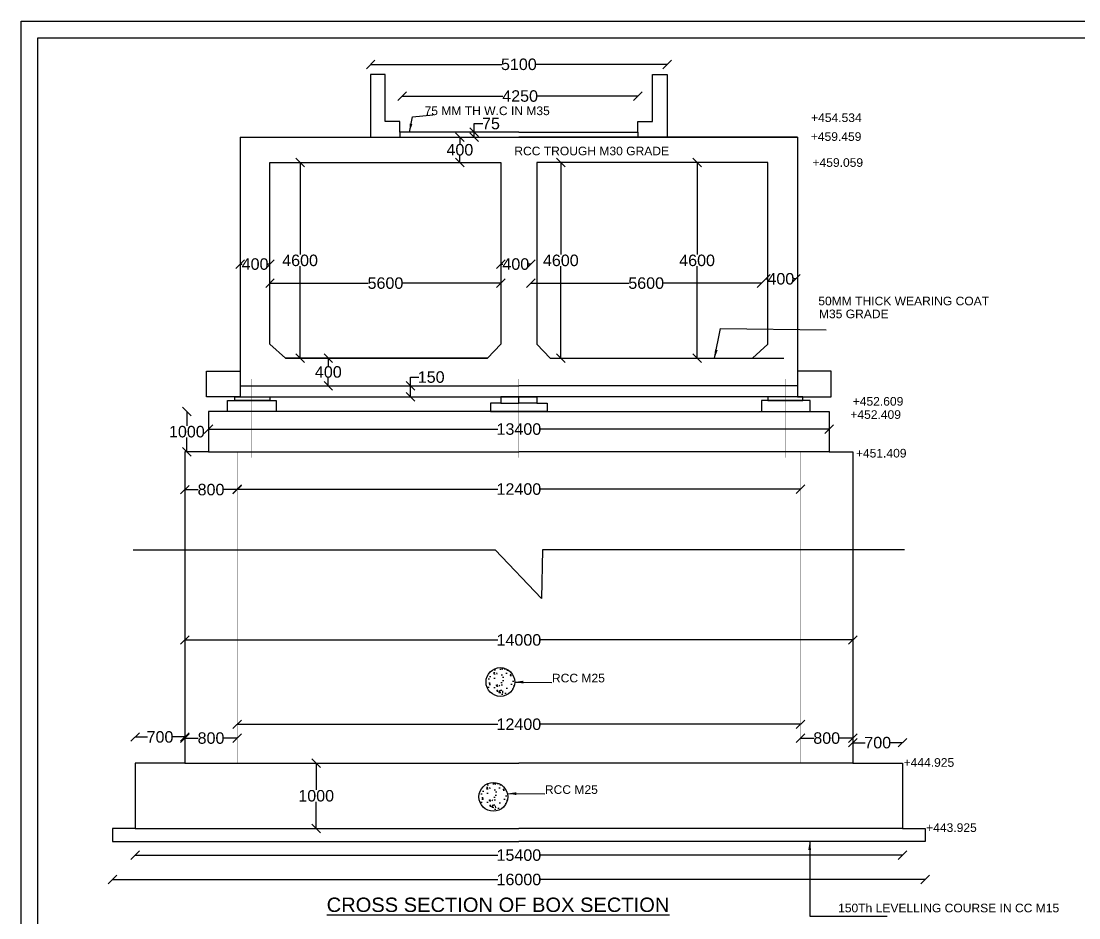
# Model space of a CAD drawing. Header units: millimetres. Extents: x 5124 to 3090300, y 2311 to 46023684.
# Drawn here: x 3033708 to 3052093, y 46008098 to 46023684 of the extents above; entities that cross this region are included whole.
import ezdxf

# ---------------------------------------------------------------- set-up
doc = ezdxf.new("R2010")
doc.units = ezdxf.units.MM
doc.header["$MEASUREMENT"] = 0
doc.linetypes.add('ACAD_ISO02W100', pattern=[15, 12, -3])
doc.layers.add('DIMENSION', color=7, linetype='Continuous')
doc.layers.add('DRAWING', color=7, linetype='Continuous')
doc.styles.get("Standard").update_dxf_attribs({"font": 'arial.ttf'})
doc.dimstyles.get("Standard").update_dxf_attribs({"dimtxt": 200, "dimasz": 150, "dimexe": 0.18, "dimexo": 0.0625, "dimgap": 0.09, "dimtad": 0, "dimtih": 1, "dimtoh": 1, "dimdec": 0, "dimzin": 0, "dimdsep": 46, "dimtxsty": 'Standard', "dimblk": 'OBLIQUE', "dimcen": 0.09, "dimse1": 1, "dimse2": 1, "dimadec": 0, "dimazin": 0, "dimtfac": 1, "dimtdec": 0, "dimtofl": 0, "dimtmove": 0, "dimatfit": 3, "dimfxl": 1, "dimtolj": 1, "dimtzin": 0, "dimarcsym": 1})

# ---------------------------------------------------------------- blocks, each defined once
blk = doc.blocks.new('_Oblique')
at = {"color": 0, "linetype": 'ByBlock', "lineweight": -2}
blk.add_line((-0.5, -0.5), (0.5, 0.5), dxfattribs=at)
blk = doc.blocks.new('*D4')
at = {"layer": 'Defpoints', "color": 0, "transparency": 16777216}
for p in [(3038033, 46019461), (3037516, 46019032), (3038033, 46019032)]:
    blk.add_point(p, dxfattribs=at)
at = {"layer": 'DIMENSION', "color": 0, "lineweight": -2, "transparency": 16777216}
for p, q in [((3037516, 46019461), (3037550, 46019461)), ((3038033, 46019461), (3037999, 46019461))]:
    blk.add_line(p, q, dxfattribs=at)
at = {"layer": 'DIMENSION', "color": 0, "lineweight": -2, "transparency": 16777216, "xscale": 150, "yscale": 150, "zscale": 150, "rotation": 180}
blk.add_blockref('_Oblique', (3037516, 46019461), dxfattribs=at)
at = {"layer": 'DIMENSION', "color": 0, "lineweight": -2, "transparency": 16777216, "xscale": 150, "yscale": 150, "zscale": 150}
blk.add_blockref('_Oblique', (3038033, 46019461), dxfattribs=at)
at = {"layer": 'DIMENSION', "color": 0, "transparency": 16777216, "insert": (3037774, 46019461), "char_height": 200, "attachment_point": 5}
blk.add_mtext('\\A1;400', dxfattribs=at)
blk = doc.blocks.new('*D5')
at = {"layer": 'Defpoints', "color": 0, "transparency": 16777216}
for p in [(3038522, 46021225), (3038522, 46017824), (3038556, 46017824)]:
    blk.add_point(p, dxfattribs=at)
at = {"layer": 'DIMENSION', "color": 0, "lineweight": -2, "transparency": 16777216}
for p, q in [((3038556, 46021225), (3038556, 46019627)), ((3038556, 46017824), (3038556, 46019423))]:
    blk.add_line(p, q, dxfattribs=at)
at = {"layer": 'DIMENSION', "color": 0, "lineweight": -2, "transparency": 16777216, "xscale": 150, "yscale": 150, "zscale": 150}
for p, rotation in [((3038556, 46021225), 90), ((3038556, 46017824), 270)]:
    blk.add_blockref('_Oblique', p, dxfattribs=dict(at, rotation=rotation))
at = {"layer": 'DIMENSION', "color": 0, "transparency": 16777216, "insert": (3038556, 46019525), "char_height": 200, "attachment_point": 5}
blk.add_mtext('\\A1;4600', dxfattribs=at)
blk = doc.blocks.new('*D6')
at = {"layer": 'Defpoints', "color": 0, "transparency": 16777216}
for p in [(3038033, 46019156), (3042047, 46019156), (3042047, 46019130)]:
    blk.add_point(p, dxfattribs=at)
at = {"layer": 'DIMENSION', "color": 0, "lineweight": -2, "transparency": 16777216}
for p, q in [((3038033, 46019130), (3039742, 46019130)), ((3042047, 46019130), (3040339, 46019130))]:
    blk.add_line(p, q, dxfattribs=at)
at = {"layer": 'DIMENSION', "color": 0, "lineweight": -2, "transparency": 16777216, "xscale": 150, "yscale": 150, "zscale": 150, "rotation": 180}
blk.add_blockref('_Oblique', (3038033, 46019130), dxfattribs=at)
at = {"layer": 'DIMENSION', "color": 0, "lineweight": -2, "transparency": 16777216, "xscale": 150, "yscale": 150, "zscale": 150}
blk.add_blockref('_Oblique', (3042047, 46019130), dxfattribs=at)
at = {"layer": 'DIMENSION', "color": 0, "transparency": 16777216, "insert": (3040040, 46019130), "char_height": 200, "attachment_point": 5}
blk.add_mtext('\\A1;5600', dxfattribs=at)
blk = doc.blocks.new('*D7')
at = {"layer": 'Defpoints', "color": 0, "transparency": 16777216}
for p in [(3042565, 46019461), (3042047, 46019032), (3042565, 46019032)]:
    blk.add_point(p, dxfattribs=at)
at = {"layer": 'DIMENSION', "color": 0, "lineweight": -2, "transparency": 16777216}
for p, q in [((3042047, 46019461), (3042081, 46019461)), ((3042565, 46019461), (3042531, 46019461))]:
    blk.add_line(p, q, dxfattribs=at)
at = {"layer": 'DIMENSION', "color": 0, "lineweight": -2, "transparency": 16777216, "xscale": 150, "yscale": 150, "zscale": 150, "rotation": 180}
blk.add_blockref('_Oblique', (3042047, 46019461), dxfattribs=at)
at = {"layer": 'DIMENSION', "color": 0, "lineweight": -2, "transparency": 16777216, "xscale": 150, "yscale": 150, "zscale": 150}
blk.add_blockref('_Oblique', (3042565, 46019461), dxfattribs=at)
at = {"layer": 'DIMENSION', "color": 0, "transparency": 16777216, "insert": (3042306, 46019461), "char_height": 200, "attachment_point": 5}
blk.add_mtext('\\A1;400', dxfattribs=at)
blk = doc.blocks.new('*D8')
at = {"layer": 'Defpoints', "color": 0, "transparency": 16777216}
for p in [(3043054, 46021225), (3043054, 46017824), (3043088, 46017824)]:
    blk.add_point(p, dxfattribs=at)
at = {"layer": 'DIMENSION', "color": 0, "lineweight": -2, "transparency": 16777216}
for p, q in [((3043088, 46021225), (3043088, 46019627)), ((3043088, 46017824), (3043088, 46019423))]:
    blk.add_line(p, q, dxfattribs=at)
at = {"layer": 'DIMENSION', "color": 0, "lineweight": -2, "transparency": 16777216, "xscale": 150, "yscale": 150, "zscale": 150}
for p, rotation in [((3043088, 46021225), 90), ((3043088, 46017824), 270)]:
    blk.add_blockref('_Oblique', p, dxfattribs=dict(at, rotation=rotation))
at = {"layer": 'DIMENSION', "color": 0, "transparency": 16777216, "insert": (3043088, 46019525), "char_height": 200, "attachment_point": 5}
blk.add_mtext('\\A1;4600', dxfattribs=at)
blk = doc.blocks.new('*D9')
at = {"layer": 'Defpoints', "color": 0, "transparency": 16777216}
for p in [(3042565, 46019156), (3046579, 46019156), (3046579, 46019130)]:
    blk.add_point(p, dxfattribs=at)
at = {"layer": 'DIMENSION', "color": 0, "lineweight": -2, "transparency": 16777216}
for p, q in [((3042565, 46019130), (3044273, 46019130)), ((3046579, 46019130), (3044870, 46019130))]:
    blk.add_line(p, q, dxfattribs=at)
at = {"layer": 'DIMENSION', "color": 0, "lineweight": -2, "transparency": 16777216, "xscale": 150, "yscale": 150, "zscale": 150, "rotation": 180}
blk.add_blockref('_Oblique', (3042565, 46019130), dxfattribs=at)
at = {"layer": 'DIMENSION', "color": 0, "lineweight": -2, "transparency": 16777216, "xscale": 150, "yscale": 150, "zscale": 150}
blk.add_blockref('_Oblique', (3046579, 46019130), dxfattribs=at)
at = {"layer": 'DIMENSION', "color": 0, "transparency": 16777216, "insert": (3044572, 46019130), "char_height": 200, "attachment_point": 5}
blk.add_mtext('\\A1;5600', dxfattribs=at)
blk = doc.blocks.new('*D10')
at = {"layer": 'Defpoints', "color": 0, "transparency": 16777216}
for p in [(3047171, 46019205), (3046654, 46018776), (3047171, 46018776)]:
    blk.add_point(p, dxfattribs=at)
at = {"layer": 'DIMENSION', "color": 0, "lineweight": -2, "transparency": 16777216}
for p, q in [((3046654, 46019205), (3046688, 46019205)), ((3047171, 46019205), (3047137, 46019205))]:
    blk.add_line(p, q, dxfattribs=at)
at = {"layer": 'DIMENSION', "color": 0, "lineweight": -2, "transparency": 16777216, "xscale": 150, "yscale": 150, "zscale": 150, "rotation": 180}
blk.add_blockref('_Oblique', (3046654, 46019205), dxfattribs=at)
at = {"layer": 'DIMENSION', "color": 0, "lineweight": -2, "transparency": 16777216, "xscale": 150, "yscale": 150, "zscale": 150}
blk.add_blockref('_Oblique', (3047171, 46019205), dxfattribs=at)
at = {"layer": 'DIMENSION', "color": 0, "transparency": 16777216, "insert": (3046913, 46019205), "char_height": 200, "attachment_point": 5}
blk.add_mtext('\\A1;400', dxfattribs=at)
blk = doc.blocks.new('*D11')
at = {"layer": 'Defpoints', "color": 0, "transparency": 16777216}
for p in [(3040376, 46017347), (3040473, 46017347), (3040376, 46017155)]:
    blk.add_point(p, dxfattribs=at)
at = {"layer": 'DIMENSION', "color": 0, "lineweight": -2, "transparency": 16777216}
for p, q in [((3040473, 46017347), (3040473, 46017497)), ((3040473, 46017497), (3040623, 46017497)), ((3040473, 46017155), (3040473, 46017347))]:
    blk.add_line(p, q, dxfattribs=at)
at = {"layer": 'DIMENSION', "color": 0, "lineweight": -2, "transparency": 16777216, "xscale": 150, "yscale": 150, "zscale": 150}
for p, rotation in [((3040473, 46017347), 90), ((3040473, 46017155), 270)]:
    blk.add_blockref('_Oblique', p, dxfattribs=dict(at, rotation=rotation))
at = {"layer": 'DIMENSION', "color": 0, "transparency": 16777216, "insert": (3040835, 46017497), "char_height": 200, "attachment_point": 5}
blk.add_mtext('\\A1;150', dxfattribs=at)
blk = doc.blocks.new('*D12')
at = {"layer": 'Defpoints', "color": 0, "transparency": 16777216}
for p in [(3039047, 46017824), (3039059, 46017824), (3039059, 46017347)]:
    blk.add_point(p, dxfattribs=at)
at = {"layer": 'DIMENSION', "color": 0, "lineweight": -2, "transparency": 16777216}
for p, q in [((3039047, 46017824), (3039047, 46017688)), ((3039047, 46017347), (3039047, 46017483))]:
    blk.add_line(p, q, dxfattribs=at)
at = {"layer": 'DIMENSION', "color": 0, "lineweight": -2, "transparency": 16777216, "xscale": 150, "yscale": 150, "zscale": 150}
for p, rotation in [((3039047, 46017824), 90), ((3039047, 46017347), 270)]:
    blk.add_blockref('_Oblique', p, dxfattribs=dict(at, rotation=rotation))
at = {"layer": 'DIMENSION', "color": 0, "transparency": 16777216, "insert": (3039047, 46017586), "char_height": 200, "attachment_point": 5}
blk.add_mtext('\\A1;400', dxfattribs=at)
blk = doc.blocks.new('*D13')
at = {"layer": 'Defpoints', "color": 0, "transparency": 16777216}
for p in [(3044935, 46022933), (3039783, 46022756), (3044935, 46022756)]:
    blk.add_point(p, dxfattribs=at)
at = {"layer": 'DIMENSION', "color": 0, "lineweight": -2, "transparency": 16777216}
for p, q in [((3039783, 46022933), (3042061, 46022933)), ((3044935, 46022933), (3042657, 46022933))]:
    blk.add_line(p, q, dxfattribs=at)
at = {"layer": 'DIMENSION', "color": 0, "lineweight": -2, "transparency": 16777216, "xscale": 150, "yscale": 150, "zscale": 150, "rotation": 180}
blk.add_blockref('_Oblique', (3039783, 46022933), dxfattribs=at)
at = {"layer": 'DIMENSION', "color": 0, "lineweight": -2, "transparency": 16777216, "xscale": 150, "yscale": 150, "zscale": 150}
blk.add_blockref('_Oblique', (3044935, 46022933), dxfattribs=at)
at = {"layer": 'DIMENSION', "color": 0, "transparency": 16777216, "insert": (3042359, 46022933), "char_height": 200, "attachment_point": 5}
blk.add_mtext('\\A1;5100', dxfattribs=at)
blk = doc.blocks.new('*D14')
at = {"layer": 'Defpoints', "color": 0, "transparency": 16777216}
for p in [(3044428, 46022382), (3040333, 46021941), (3044428, 46021941)]:
    blk.add_point(p, dxfattribs=at)
at = {"layer": 'DIMENSION', "color": 0, "lineweight": -2, "transparency": 16777216}
for p, q in [((3040333, 46022382), (3042078, 46022382)), ((3044428, 46022382), (3042683, 46022382))]:
    blk.add_line(p, q, dxfattribs=at)
at = {"layer": 'DIMENSION', "color": 0, "lineweight": -2, "transparency": 16777216, "xscale": 150, "yscale": 150, "zscale": 150, "rotation": 180}
blk.add_blockref('_Oblique', (3040333, 46022382), dxfattribs=at)
at = {"layer": 'DIMENSION', "color": 0, "lineweight": -2, "transparency": 16777216, "xscale": 150, "yscale": 150, "zscale": 150}
blk.add_blockref('_Oblique', (3044428, 46022382), dxfattribs=at)
at = {"layer": 'DIMENSION', "color": 0, "transparency": 16777216, "insert": (3042381, 46022382), "char_height": 200, "attachment_point": 5}
blk.add_mtext('\\A1;4250', dxfattribs=at)
blk = doc.blocks.new('*D15')
at = {"layer": 'Defpoints', "color": 0, "transparency": 16777216}
for p in [(3041497, 46021754), (3041497, 46021670), (3041581, 46021754)]:
    blk.add_point(p, dxfattribs=at)
at = {"layer": 'DIMENSION', "color": 0, "lineweight": -2, "transparency": 16777216}
for p, q in [((3041581, 46021754), (3041581, 46021904)), ((3041581, 46021904), (3041731, 46021904)), ((3041581, 46021670), (3041581, 46021754))]:
    blk.add_line(p, q, dxfattribs=at)
at = {"layer": 'DIMENSION', "color": 0, "lineweight": -2, "transparency": 16777216, "xscale": 150, "yscale": 150, "zscale": 150}
for p, rotation in [((3041581, 46021754), 90), ((3041581, 46021670), 270)]:
    blk.add_blockref('_Oblique', p, dxfattribs=dict(at, rotation=rotation))
at = {"layer": 'DIMENSION', "color": 0, "transparency": 16777216, "insert": (3041874, 46021904), "char_height": 200, "attachment_point": 5}
blk.add_mtext('\\A1;75', dxfattribs=at)
blk = doc.blocks.new('*D16')
at = {"layer": 'Defpoints', "color": 0, "transparency": 16777216}
for p in [(3041083, 46021670), (3041334, 46021670), (3041083, 46021225)]:
    blk.add_point(p, dxfattribs=at)
at = {"layer": 'DIMENSION', "color": 0, "lineweight": -2, "transparency": 16777216}
for p, q in [((3041334, 46021670), (3041334, 46021550)), ((3041334, 46021225), (3041334, 46021346))]:
    blk.add_line(p, q, dxfattribs=at)
at = {"layer": 'DIMENSION', "color": 0, "lineweight": -2, "transparency": 16777216, "xscale": 150, "yscale": 150, "zscale": 150}
for p, rotation in [((3041334, 46021670), 90), ((3041334, 46021225), 270)]:
    blk.add_blockref('_Oblique', p, dxfattribs=dict(at, rotation=rotation))
at = {"layer": 'DIMENSION', "color": 0, "transparency": 16777216, "insert": (3041334, 46021448), "char_height": 200, "attachment_point": 5}
blk.add_mtext('\\A1;400', dxfattribs=at)
blk = doc.blocks.new('*D78')
at = {"layer": 'Defpoints', "color": 0, "transparency": 16777216}
for p in [(3036552, 46015653), (3037464, 46015653), (3037464, 46015541)]:
    blk.add_point(p, dxfattribs=at)
at = {"layer": 'DIMENSION', "color": 0, "lineweight": -2, "transparency": 16777216}
for p, q in [((3036552, 46015541), (3036787, 46015541)), ((3037464, 46015541), (3037228, 46015541))]:
    blk.add_line(p, q, dxfattribs=at)
at = {"layer": 'DIMENSION', "color": 0, "lineweight": -2, "transparency": 16777216, "xscale": 150, "yscale": 150, "zscale": 150, "rotation": 180}
blk.add_blockref('_Oblique', (3036552, 46015541), dxfattribs=at)
at = {"layer": 'DIMENSION', "color": 0, "lineweight": -2, "transparency": 16777216, "xscale": 150, "yscale": 150, "zscale": 150}
blk.add_blockref('_Oblique', (3037464, 46015541), dxfattribs=at)
at = {"layer": 'DIMENSION', "color": 0, "transparency": 16777216, "insert": (3037008, 46015541), "char_height": 200, "attachment_point": 5}
blk.add_mtext('\\A1;800', dxfattribs=at)
blk = doc.blocks.new('*D79')
at = {"layer": 'Defpoints', "color": 0, "transparency": 16777216}
for p in [(3037464, 46015541), (3047254, 46015550), (3047254, 46015541)]:
    blk.add_point(p, dxfattribs=at)
at = {"layer": 'DIMENSION', "color": 0, "lineweight": -2, "transparency": 16777216}
for p, q in [((3037464, 46015550), (3041992, 46015550)), ((3047254, 46015550), (3042726, 46015550))]:
    blk.add_line(p, q, dxfattribs=at)
at = {"layer": 'DIMENSION', "color": 0, "lineweight": -2, "transparency": 16777216, "xscale": 150, "yscale": 150, "zscale": 150, "rotation": 180}
blk.add_blockref('_Oblique', (3037464, 46015550), dxfattribs=at)
at = {"layer": 'DIMENSION', "color": 0, "lineweight": -2, "transparency": 16777216, "xscale": 150, "yscale": 150, "zscale": 150}
blk.add_blockref('_Oblique', (3047254, 46015550), dxfattribs=at)
at = {"layer": 'DIMENSION', "color": 0, "transparency": 16777216, "insert": (3042359, 46015550), "char_height": 200, "attachment_point": 5}
blk.add_mtext('\\A1;12400', dxfattribs=at)
blk = doc.blocks.new('*D80')
at = {"layer": 'Defpoints', "color": 0, "transparency": 16777216}
for p in [(3036963, 46016548), (3047755, 46016593), (3047755, 46016548)]:
    blk.add_point(p, dxfattribs=at)
at = {"layer": 'DIMENSION', "color": 0, "lineweight": -2, "transparency": 16777216}
for p, q in [((3036963, 46016593), (3041992, 46016593)), ((3047755, 46016593), (3042726, 46016593))]:
    blk.add_line(p, q, dxfattribs=at)
at = {"layer": 'DIMENSION', "color": 0, "lineweight": -2, "transparency": 16777216, "xscale": 150, "yscale": 150, "zscale": 150, "rotation": 180}
blk.add_blockref('_Oblique', (3036963, 46016593), dxfattribs=at)
at = {"layer": 'DIMENSION', "color": 0, "lineweight": -2, "transparency": 16777216, "xscale": 150, "yscale": 150, "zscale": 150}
blk.add_blockref('_Oblique', (3047755, 46016593), dxfattribs=at)
at = {"layer": 'DIMENSION', "color": 0, "transparency": 16777216, "insert": (3042359, 46016593), "char_height": 200, "attachment_point": 5}
blk.add_mtext('\\A1;13400', dxfattribs=at)
blk = doc.blocks.new('*D81')
at = {"layer": 'Defpoints', "color": 0, "transparency": 16777216}
for p in [(3036588, 46016900), (3039661, 46016900), (3039661, 46016197)]:
    blk.add_point(p, dxfattribs=at)
at = {"layer": 'DIMENSION', "color": 0, "lineweight": -2, "transparency": 16777216}
for p, q in [((3036588, 46016900), (3036588, 46016650)), ((3036588, 46016197), (3036588, 46016446))]:
    blk.add_line(p, q, dxfattribs=at)
at = {"layer": 'DIMENSION', "color": 0, "lineweight": -2, "transparency": 16777216, "xscale": 150, "yscale": 150, "zscale": 150}
for p, rotation in [((3036588, 46016900), 90), ((3036588, 46016197), 270)]:
    blk.add_blockref('_Oblique', p, dxfattribs=dict(at, rotation=rotation))
at = {"layer": 'DIMENSION', "color": 0, "transparency": 16777216, "insert": (3036588, 46016548), "char_height": 200, "attachment_point": 5}
blk.add_mtext('\\A1;1000', dxfattribs=at)
blk = doc.blocks.new('*D82')
at = {"layer": 'Defpoints', "color": 0, "transparency": 16777216}
for p in [(3036552, 46013128), (3048166, 46012928), (3048166, 46012747)]:
    blk.add_point(p, dxfattribs=at)
at = {"layer": 'DIMENSION', "color": 0, "lineweight": -2, "transparency": 16777216}
for p, q in [((3036552, 46012928), (3041992, 46012928)), ((3048166, 46012928), (3042726, 46012928))]:
    blk.add_line(p, q, dxfattribs=at)
at = {"layer": 'DIMENSION', "color": 0, "lineweight": -2, "transparency": 16777216, "xscale": 150, "yscale": 150, "zscale": 150, "rotation": 180}
blk.add_blockref('_Oblique', (3036552, 46012928), dxfattribs=at)
at = {"layer": 'DIMENSION', "color": 0, "lineweight": -2, "transparency": 16777216, "xscale": 150, "yscale": 150, "zscale": 150}
blk.add_blockref('_Oblique', (3048166, 46012928), dxfattribs=at)
at = {"layer": 'DIMENSION', "color": 0, "transparency": 16777216, "insert": (3042359, 46012928), "char_height": 200, "attachment_point": 5}
blk.add_mtext('\\A1;14000', dxfattribs=at)
blk = doc.blocks.new('*D83')
at = {"layer": 'Defpoints', "color": 0, "transparency": 16777216}
for p in [(3047254, 46011462), (3037464, 46011222), (3047254, 46011222)]:
    blk.add_point(p, dxfattribs=at)
at = {"layer": 'DIMENSION', "color": 0, "lineweight": -2, "transparency": 16777216}
for p, q in [((3037464, 46011462), (3041992, 46011462)), ((3047254, 46011462), (3042726, 46011462))]:
    blk.add_line(p, q, dxfattribs=at)
at = {"layer": 'DIMENSION', "color": 0, "lineweight": -2, "transparency": 16777216, "xscale": 150, "yscale": 150, "zscale": 150, "rotation": 180}
blk.add_blockref('_Oblique', (3037464, 46011462), dxfattribs=at)
at = {"layer": 'DIMENSION', "color": 0, "lineweight": -2, "transparency": 16777216, "xscale": 150, "yscale": 150, "zscale": 150}
blk.add_blockref('_Oblique', (3047254, 46011462), dxfattribs=at)
at = {"layer": 'DIMENSION', "color": 0, "transparency": 16777216, "insert": (3042359, 46011462), "char_height": 200, "attachment_point": 5}
blk.add_mtext('\\A1;12400', dxfattribs=at)
blk = doc.blocks.new('*D84')
at = {"layer": 'Defpoints', "color": 0, "transparency": 16777216}
for p in [(3036552, 46011351), (3037464, 46011222), (3037464, 46011222)]:
    blk.add_point(p, dxfattribs=at)
at = {"layer": 'DIMENSION', "color": 0, "lineweight": -2, "transparency": 16777216}
for p, q in [((3036552, 46011222), (3036787, 46011222)), ((3037464, 46011222), (3037228, 46011222))]:
    blk.add_line(p, q, dxfattribs=at)
at = {"layer": 'DIMENSION', "color": 0, "lineweight": -2, "transparency": 16777216, "xscale": 150, "yscale": 150, "zscale": 150, "rotation": 180}
blk.add_blockref('_Oblique', (3036552, 46011222), dxfattribs=at)
at = {"layer": 'DIMENSION', "color": 0, "lineweight": -2, "transparency": 16777216, "xscale": 150, "yscale": 150, "zscale": 150}
blk.add_blockref('_Oblique', (3037464, 46011222), dxfattribs=at)
at = {"layer": 'DIMENSION', "color": 0, "transparency": 16777216, "insert": (3037008, 46011222), "char_height": 200, "attachment_point": 5}
blk.add_mtext('\\A1;800', dxfattribs=at)
blk = doc.blocks.new('*D85')
at = {"layer": 'Defpoints', "color": 0, "transparency": 16777216}
for p in [(3035690, 46011242), (3035690, 46010786), (3036552, 46010786)]:
    blk.add_point(p, dxfattribs=at)
at = {"layer": 'DIMENSION', "color": 0, "lineweight": -2, "transparency": 16777216}
for p, q in [((3035690, 46011242), (3035901, 46011242)), ((3036552, 46011242), (3036341, 46011242))]:
    blk.add_line(p, q, dxfattribs=at)
at = {"layer": 'DIMENSION', "color": 0, "lineweight": -2, "transparency": 16777216, "xscale": 150, "yscale": 150, "zscale": 150, "rotation": 180}
blk.add_blockref('_Oblique', (3035690, 46011242), dxfattribs=at)
at = {"layer": 'DIMENSION', "color": 0, "lineweight": -2, "transparency": 16777216, "xscale": 150, "yscale": 150, "zscale": 150}
blk.add_blockref('_Oblique', (3036552, 46011242), dxfattribs=at)
at = {"layer": 'DIMENSION', "color": 0, "transparency": 16777216, "insert": (3036121, 46011242), "char_height": 200, "attachment_point": 5}
blk.add_mtext('\\A1;700', dxfattribs=at)
blk = doc.blocks.new('*D86')
at = {"layer": 'Defpoints', "color": 0, "transparency": 16777216}
for p in [(3047254, 46011222), (3048166, 46011222), (3048166, 46011222)]:
    blk.add_point(p, dxfattribs=at)
at = {"layer": 'DIMENSION', "color": 0, "lineweight": -2, "transparency": 16777216}
for p, q in [((3047254, 46011222), (3047490, 46011222)), ((3048166, 46011222), (3047931, 46011222))]:
    blk.add_line(p, q, dxfattribs=at)
at = {"layer": 'DIMENSION', "color": 0, "lineweight": -2, "transparency": 16777216, "xscale": 150, "yscale": 150, "zscale": 150, "rotation": 180}
blk.add_blockref('_Oblique', (3047254, 46011222), dxfattribs=at)
at = {"layer": 'DIMENSION', "color": 0, "lineweight": -2, "transparency": 16777216, "xscale": 150, "yscale": 150, "zscale": 150}
blk.add_blockref('_Oblique', (3048166, 46011222), dxfattribs=at)
at = {"layer": 'DIMENSION', "color": 0, "transparency": 16777216, "insert": (3047710, 46011222), "char_height": 200, "attachment_point": 5}
blk.add_mtext('\\A1;800', dxfattribs=at)
blk = doc.blocks.new('*D87')
at = {"layer": 'Defpoints', "color": 0, "transparency": 16777216}
for p in [(3049028, 46011143), (3048166, 46010786), (3049028, 46010786)]:
    blk.add_point(p, dxfattribs=at)
at = {"layer": 'DIMENSION', "color": 0, "lineweight": -2, "transparency": 16777216}
for p, q in [((3048166, 46011143), (3048377, 46011143)), ((3049028, 46011143), (3048817, 46011143))]:
    blk.add_line(p, q, dxfattribs=at)
at = {"layer": 'DIMENSION', "color": 0, "lineweight": -2, "transparency": 16777216, "xscale": 150, "yscale": 150, "zscale": 150, "rotation": 180}
blk.add_blockref('_Oblique', (3048166, 46011143), dxfattribs=at)
at = {"layer": 'DIMENSION', "color": 0, "lineweight": -2, "transparency": 16777216, "xscale": 150, "yscale": 150, "zscale": 150}
blk.add_blockref('_Oblique', (3049028, 46011143), dxfattribs=at)
at = {"layer": 'DIMENSION', "color": 0, "transparency": 16777216, "insert": (3048597, 46011143), "char_height": 200, "attachment_point": 5}
blk.add_mtext('\\A1;700', dxfattribs=at)
blk = doc.blocks.new('*D88')
at = {"layer": 'Defpoints', "color": 0, "transparency": 16777216}
for p in [(3038836, 46010786), (3038951, 46010786), (3038951, 46009653)]:
    blk.add_point(p, dxfattribs=at)
at = {"layer": 'DIMENSION', "color": 0, "lineweight": -2, "transparency": 16777216}
for p, q in [((3038836, 46010786), (3038836, 46010322)), ((3038836, 46009653), (3038836, 46010117))]:
    blk.add_line(p, q, dxfattribs=at)
at = {"layer": 'DIMENSION', "color": 0, "lineweight": -2, "transparency": 16777216, "xscale": 150, "yscale": 150, "zscale": 150}
for p, rotation in [((3038836, 46010786), 90), ((3038836, 46009653), 270)]:
    blk.add_blockref('_Oblique', p, dxfattribs=dict(at, rotation=rotation))
at = {"layer": 'DIMENSION', "color": 0, "transparency": 16777216, "insert": (3038836, 46010219), "char_height": 200, "attachment_point": 5}
blk.add_mtext('\\A1;1000', dxfattribs=at)
blk = doc.blocks.new('*D89')
at = {"layer": 'Defpoints', "color": 0, "transparency": 16777216}
for p in [(3035690, 46009653), (3049028, 46009653), (3049028, 46009188)]:
    blk.add_point(p, dxfattribs=at)
at = {"layer": 'DIMENSION', "color": 0, "lineweight": -2, "transparency": 16777216}
for p, q in [((3035690, 46009188), (3041992, 46009188)), ((3049028, 46009188), (3042726, 46009188))]:
    blk.add_line(p, q, dxfattribs=at)
at = {"layer": 'DIMENSION', "color": 0, "lineweight": -2, "transparency": 16777216, "xscale": 150, "yscale": 150, "zscale": 150, "rotation": 180}
blk.add_blockref('_Oblique', (3035690, 46009188), dxfattribs=at)
at = {"layer": 'DIMENSION', "color": 0, "lineweight": -2, "transparency": 16777216, "xscale": 150, "yscale": 150, "zscale": 150}
blk.add_blockref('_Oblique', (3049028, 46009188), dxfattribs=at)
at = {"layer": 'DIMENSION', "color": 0, "transparency": 16777216, "insert": (3042359, 46009188), "char_height": 200, "attachment_point": 5}
blk.add_mtext('\\A1;15400', dxfattribs=at)
blk = doc.blocks.new('*D90')
at = {"layer": 'Defpoints', "color": 0, "transparency": 16777216}
for p in [(3035297, 46009427), (3049421, 46009427), (3049421, 46008764)]:
    blk.add_point(p, dxfattribs=at)
at = {"layer": 'DIMENSION', "color": 0, "lineweight": -2, "transparency": 16777216}
for p, q in [((3035297, 46008764), (3041992, 46008764)), ((3049421, 46008764), (3042726, 46008764))]:
    blk.add_line(p, q, dxfattribs=at)
at = {"layer": 'DIMENSION', "color": 0, "lineweight": -2, "transparency": 16777216, "xscale": 150, "yscale": 150, "zscale": 150, "rotation": 180}
blk.add_blockref('_Oblique', (3035297, 46008764), dxfattribs=at)
at = {"layer": 'DIMENSION', "color": 0, "lineweight": -2, "transparency": 16777216, "xscale": 150, "yscale": 150, "zscale": 150}
blk.add_blockref('_Oblique', (3049421, 46008764), dxfattribs=at)
at = {"layer": 'DIMENSION', "color": 0, "transparency": 16777216, "insert": (3042359, 46008764), "char_height": 200, "attachment_point": 5}
blk.add_mtext('\\A1;16000', dxfattribs=at)
blk = doc.blocks.new('*D91')
at = {"layer": 'Defpoints', "color": 0, "transparency": 16777216}
for p in [(3045457, 46021225), (3046061, 46021225), (3046061, 46017824)]:
    blk.add_point(p, dxfattribs=at)
at = {"layer": 'DIMENSION', "color": 0, "lineweight": -2, "transparency": 16777216}
for p, q in [((3045457, 46021225), (3045457, 46019627)), ((3045457, 46017824), (3045457, 46019423))]:
    blk.add_line(p, q, dxfattribs=at)
at = {"layer": 'DIMENSION', "color": 0, "lineweight": -2, "transparency": 16777216, "xscale": 150, "yscale": 150, "zscale": 150}
for p, rotation in [((3045457, 46021225), 90), ((3045457, 46017824), 270)]:
    blk.add_blockref('_Oblique', p, dxfattribs=dict(at, rotation=rotation))
at = {"layer": 'DIMENSION', "color": 0, "transparency": 16777216, "insert": (3045457, 46019525), "char_height": 200, "attachment_point": 5}
blk.add_mtext('\\A1;4600', dxfattribs=at)

msp = doc.modelspace()

# ---------------------------------------------------------------- hatches: boundary and pattern name
at = {"layer": 'DRAWING'}
h = msp.add_hatch(dxfattribs=at)
h.set_pattern_fill('AR-CONC', color=256, scale=40, style=0)
h.set_pattern_definition([(50, (0, 0), (286.904073, -25.100854), [30, -330]), (355, (0, 0), (-55.5005334, 300.8768535), [24, -264]), (100.4514, (23.9, -2.1), (231.4037527, 275.7758168), [25.496076, -280.4568448]), (46.1842, (0, 80), (426.8964195, -66.2076057), [45, -495]), (96.6356, (35.57, 74.5), (373.8650822, 389.6471484), [38.244115, -420.6852]), (351.1842, (0, 80), (373.864778, 389.6474404), [36, -396]), (21, (40, 60), (238.7628208, -161.0475563), [30, -330]), (326, (40, 60), (97.3261328, 290.060018), [24, -264]), (71.4514, (59.9, 46.58), (336.0890514, 129.0121987), [25.496076, -280.4568448]), (37.5, (0, 0), (4.86394213, 133.15754153), [0, -260.8, 0, -268, 0, -265]), (7.5, (0, 0), (105.22781498, 157.76468475), [0, -152.8, 0, -254.8, 0, -101]), (327.5, (-89.2, 0), (213.52897447, -9.0219487), [0, -100, 0, -312, 0, -414]), (317.5, (-129.2, 0), (233.2744677, 40.0419929), [0, -130, 0, -207.2, 0, -294])])
h.paths.add_polyline_path([(3041787.9, 46012197, 1), (3042287.9, 46012197, 1.0000001)])
h = msp.add_hatch(dxfattribs=at)
h.set_pattern_fill('AR-CONC', color=256, scale=40, style=0)
h.set_pattern_definition([(50, (-122.54, -1995.83), (286.904073, -25.100854), [30, -330]), (355, (-122.54, -1995.83), (-55.5005334, 300.8768535), [24, -264]), (100.4514, (-98.63, -1997.92), (231.4037527, 275.7758168), [25.496076, -280.4568448]), (46.1842, (-122.54, -1915.83), (426.8964195, -66.2076057), [45, -495]), (96.6356, (-86.96, -1921.35), (373.8650822, 389.6471484), [38.244115, -420.6852]), (351.1842, (-122.54, -1915.83), (373.864778, 389.6474404), [36, -396]), (21, (-82.54, -1935.83), (238.7628208, -161.0475563), [30, -330]), (326, (-82.54, -1935.83), (97.3261328, 290.060018), [24, -264]), (71.4514, (-62.64, -1949.25), (336.0890514, 129.0121987), [25.496076, -280.4568448]), (37.5, (-122.54, -1995.83), (4.86394213, 133.15754153), [0, -260.8, 0, -268, 0, -265]), (7.5, (-122.54, -1995.83), (105.22781498, 157.76468475), [0, -152.8, 0, -254.8, 0, -101]), (327.5, (-211.74, -1995.83), (213.52897447, -9.0219487), [0, -100, 0, -312, 0, -414]), (317.5, (-251.74, -1995.83), (233.2744677, 40.0419929), [0, -130, 0, -207.2, 0, -294])])
h.paths.add_polyline_path([(3041665.4, 46010201.2, 1), (3042165.4, 46010201.2, 1.0000001)])

# ---------------------------------------------------------------- linework, layer by layer
for points in [[(3033707.6, 46023684.3), (3090299.6, 46023684.3), (3090299.6, 45984667.9), (3033707.6, 45984667.9)], [(3033996, 46023395.9), (3090011.2, 46023395.9), (3090011.2, 45984956.3), (3033996, 45984956.3)], [(3037296.8, 46017092.4), (3038139.7, 46017092.4), (3038139.7, 46016899.6), (3037296.8, 46016899.6)], [(3037420.5, 46017154.7), (3038032.9, 46017154.7), (3038032.9, 46017092.4), (3037420.5, 46017092.4)], [(3042359, 46017154.7), (3042044.2, 46017154.7), (3042044.2, 46017046.8), (3042359, 46017046.8)], [(3042359, 46017154.7), (3042673.8, 46017154.7), (3042673.8, 46017046.8), (3042359, 46017046.8)], [(3047421.2, 46017092.4), (3046578.2, 46017092.4), (3046578.2, 46016899.6), (3047421.2, 46016899.6)], [(3047297.4, 46017154.7), (3046685, 46017154.7), (3046685, 46017092.4), (3047297.4, 46017092.4)]]:
    msp.add_lwpolyline(points, close=True, dxfattribs=at)
for points in [[(3040289.7, 46021753.6), (3040289.7, 46021941.2), (3040037.4, 46021941.2), (3040037.4, 46022756.3), (3039782.7, 46022756.3), (3039782.7, 46021670.3)], [(3044428.3, 46021753.6), (3044428.3, 46021941.2), (3044680.6, 46021941.2), (3044680.6, 46022756.3), (3044935.2, 46022756.3), (3044935.2, 46021670.3)], [(3037515.7, 46021670.3), (3047202.3, 46021670.3)], [(3037515.7, 46021670.3), (3037515.7, 46017346.9), (3042359, 46017346.9)], [(3042359, 46021753.6), (3040289.7, 46021753.6), (3040289.7, 46021670.3)], [(3042359, 46021753.6), (3044428.3, 46021753.6), (3044428.3, 46021670.3)], [(3047202.3, 46021670.3), (3042359, 46021670.3)], [(3047202.3, 46021670.3), (3047202.3, 46017346.9), (3042359, 46017346.9)], [(3038033, 46018070.1), (3038033, 46021225.3), (3042047.3, 46021225.3), (3042047.3, 46018069.9)], [(3046684.9, 46018070.1), (3046684.9, 46021225.3), (3042670.6, 46021225.3), (3042670.6, 46018069.9)], [(3038033, 46018070.1), (3038300, 46017824.4)], [(3041816.6, 46017824.4), (3042047.3, 46018069.9)], [(3042901.4, 46017824.4), (3042670.6, 46018069.9)], [(3046684.9, 46018070.1), (3046418, 46017824.4)], [(3041816.6, 46017824.4), (3038300, 46017824.4)], [(3042901.4, 46017824.4), (3046418, 46017824.4)], [(3037515.7, 46017154.7), (3036929.1, 46017154.7), (3036929.1, 46017601.4), (3037515.7, 46017601.4)], [(3047202.3, 46017154.7), (3047788.8, 46017154.7), (3047788.8, 46017601.4), (3047202.3, 46017601.4)], [(3037515.7, 46017346.9), (3037515.7, 46017154.7), (3042359, 46017154.7)], [(3047202.3, 46017346.9), (3047202.3, 46017154.7), (3042359, 46017154.7)], [(3042044.2, 46017046.8), (3041868.6, 46017046.8), (3041868.6, 46016899.6), (3042359, 46016899.6)], [(3042673.8, 46017046.8), (3042849.4, 46017046.8), (3042849.4, 46016899.6), (3042359, 46016899.6)], [(3042359, 46016899.6), (3036962.6, 46016899.6), (3036962.6, 46016196.6), (3042359, 46016196.6)], [(3042359, 46016899.6), (3047755.4, 46016899.6), (3047755.4, 46016196.6), (3042359, 46016196.6)], [(3036962.6, 46016196.6), (3036551.6, 46016196.6), (3036551.6, 46010785.9), (3042359, 46010785.9)], [(3047755.4, 46016196.6), (3048166.3, 46016196.6), (3048166.3, 46010785.9), (3042359, 46010785.9)], [(3035653.3, 46014494.7), (3041945.8, 46014494.7), (3042752.5, 46013651.7), (3042752.5, 46013651.7)], [(3049064.6, 46014494.7), (3042772.1, 46014494.7), (3042752.5, 46013651.7), (3042752.5, 46013651.7)], [(3036551.6, 46010785.9), (3035689.7, 46010785.9), (3035689.7, 46009652.8), (3042359, 46009652.8)], [(3048166.3, 46010785.9), (3049028.3, 46010785.9), (3049028.3, 46009652.8), (3042359, 46009652.8)], [(3035689.7, 46009652.8), (3035296.7, 46009652.8), (3035296.7, 46009427.3), (3042359, 46009427.3)], [(3049028.3, 46009652.8), (3049421.3, 46009652.8), (3049421.3, 46009427.3), (3042359, 46009427.3)]]:
    msp.add_lwpolyline(points, dxfattribs=at)
at = {"layer": 'DRAWING', "const_width": 25}
for points in [[(3041816.6, 46017824.4), (3038300, 46017824.4)], [(3046969, 46017824.4), (3043452.4, 46017824.4)]]:
    msp.add_lwpolyline(points, dxfattribs=at)
at = {"layer": 'DRAWING', "linetype": 'ACAD_ISO02W100', "ltscale": 5, "const_width": 5}
for points in [[(3037718.6, 46017466.3), (3037718.6, 46016096.5)], [(3042358.6, 46017466.3), (3042358.6, 46016096.5)], [(3042359.3, 46017466.3), (3042359.3, 46016096.5)], [(3046999.3, 46017466.3), (3046999.3, 46016096.5)], [(3037463.5, 46016196.6), (3037463.5, 46010785.9)], [(3047254.4, 46016196.6), (3047254.4, 46010785.9)]]:
    msp.add_lwpolyline(points, dxfattribs=at)
at = {"layer": 'DRAWING'}
for centre in [(3042037.9, 46012197), (3041915.4, 46010201.2)]:
    msp.add_circle(centre, 250, dxfattribs=at)

# ---------------------------------------------------------------- texts
at = {"layer": 'DIMENSION'}
for s, height, p in [('75 MM TH W.C IN M35', 150, (3040719.9, 46022050.9)), ('+454.534', 150, (3047438.4, 46021931.2)), ('+459.459', 150, (3047433.6, 46021603.3)), ('RCC TROUGH M30 GRADE', 150, (3042280.4, 46021352.7)), ('+459.059', 150, (3047463.1, 46021152.1)), ('50MM THICK WEARING COAT', 150, (3047564.2, 46018745.2)), ('M35 GRADE', 150, (3047575, 46018521)), ('+452.609', 150, (3048162.5, 46017001.3)), ('+452.409', 150, (3048120.9, 46016771.2)), ('+451.409', 150, (3048217.8, 46016099.8)), ('RCC M25', 150, (3042934.6, 46012191)), ('+444.925', 150, (3049046.7, 46010724)), ('RCC M25', 150, (3042812.1, 46010252.8)), ('+443.925', 150, (3049438.9, 46009591.4)), ('%%UCROSS SECTION OF BOX SECTION', 250, (3039018.4, 46008200.7)), ('150Th LEVELLING COURSE IN CC M15', 150, (3047908.4, 46008194.5))]:
    msp.add_text(s, height=height, dxfattribs=at).set_placement(p)

# ---------------------------------------------------------------- dimensions: what is measured, and where the dimension line sits
for base, p1, p2, text, picture, middle in [((3044935.2, 46022933.1), (3039782.7, 46022756.3), (3044935.2, 46022756.3), '5100', '*D13', (3042359, 46022933.1)), ((3044428.3, 46022382.3), (3040333, 46021941.2), (3044428.3, 46021941.2), '4250', '*D14', (3042380.6, 46022382.3)), ((3042047.3, 46019130.1), (3038033, 46019155.6), (3042047.3, 46019155.6), '5600', '*D6', (3040040.2, 46019130.1)), ((3046579, 46019130.1), (3042564.7, 46019155.6), (3046579, 46019155.6), '5600', '*D9', (3044571.8, 46019130.1)), ((3047755.4, 46016593.1), (3036962.6, 46016548.1), (3047755.4, 46016548.1), '13400', '*D80', (3042359, 46016593.1)), ((3037463.5, 46015540.7), (3036551.6, 46015653.3), (3037463.5, 46015653.3), '800', '*D78', (3037007.6, 46015540.7)), ((3047254.4, 46015550.4), (3037463.5, 46015540.7), (3047254.4, 46015540.7), '12400', '*D79', (3042359, 46015550.4)), ((3048166.3, 46012927.6), (3036551.6, 46013127.9), (3048166.3, 46012747.3), '14000', '*D82', (3042359, 46012927.6)), ((3047254.4, 46011462.2), (3037463.5, 46011221.9), (3047254.4, 46011221.9), '12400', '*D83', (3042359, 46011462.2)), ((3035689.7, 46011242.4), (3036551.6, 46010785.9), (3035689.7, 46010785.9), '700', '*D85', (3036120.6, 46011242.4)), ((3037463.5, 46011221.9), (3036551.6, 46011350.8), (3037463.5, 46011221.9), '800', '*D84', (3037007.6, 46011221.9)), ((3048166.3, 46011221.9), (3047254.4, 46011221.9), (3048166.3, 46011221.9), '800', '*D86', (3047710.4, 46011221.9)), ((3049028.3, 46011143.1), (3048166.3, 46010785.9), (3049028.3, 46010785.9), '700', '*D87', (3048597.3, 46011143.1)), ((3049028.3, 46009188.1), (3035689.7, 46009652.8), (3049028.3, 46009652.8), '15400', '*D89', (3042359, 46009188.1)), ((3049421.3, 46008764.2), (3035296.7, 46009427.3), (3049421.3, 46009427.3), '16000', '*D90', (3042359, 46008764.2))]:
    dim = msp.add_linear_dim(base=base, p1=p1, p2=p2, text=text, dimstyle='Standard', dxfattribs=at)
    dim.commit()
    dim.dimension.update_dxf_attribs({"geometry": picture, "text_midpoint": middle})
for base, p1, p2, text, picture, middle in [((3041580.7, 46021753.6), (3041497.1, 46021670.3), (3041497.1, 46021753.6), '75', '*D15', (3041874, 46021903.6)), ((3041333.6, 46021670.3), (3041082.7, 46021225.3), (3041082.7, 46021670.3), '400', '*D16', (3041333.6, 46021447.8)), ((3038555.9, 46017824.4), (3038521.8, 46021225.3), (3038521.8, 46017824.4), '4600', '*D5', (3038555.9, 46019524.9)), ((3043087.6, 46017824.4), (3043053.5, 46021225.3), (3043053.5, 46017824.4), '4600', '*D8', (3043087.6, 46019524.9)), ((3045456.9, 46021225.3), (3046060.6, 46017824.4), (3046060.6, 46021225.3), '4600', '*D91', (3045456.9, 46019524.9)), ((3039047.2, 46017824.4), (3039058.9, 46017346.9), (3039058.9, 46017824.4), '400', '*D12', (3039047.2, 46017585.6)), ((3040473.3, 46017346.9), (3040376.2, 46017154.7), (3040376.2, 46017346.9), '150', '*D11', (3040834.6, 46017496.9)), ((3036587.5, 46016899.6), (3039660.8, 46016196.6), (3039660.8, 46016899.6), '1000', '*D81', (3036587.5, 46016548.1)), ((3038836.5, 46010785.9), (3038950.7, 46009652.8), (3038950.7, 46010785.9), '1000', '*D88', (3038836.5, 46010219.3))]:
    dim = msp.add_linear_dim(base=base, p1=p1, p2=p2, angle=90, text=text, dimstyle='Standard', dxfattribs=at)
    dim.commit()
    dim.dimension.update_dxf_attribs({"geometry": picture, "text_midpoint": middle})
for base, p1, p2, picture, middle in [((3038033, 46019461.5), (3037515.7, 46019031.9), (3038033, 46019031.9), '*D4', (3037774.3, 46019461.5)), ((3042564.7, 46019461.5), (3042047.3, 46019031.9), (3042564.7, 46019031.9), '*D7', (3042306, 46019461.5)), ((3047171.3, 46019205.1), (3046654, 46018775.5), (3047171.3, 46018775.5), '*D10', (3046912.7, 46019205.1))]:
    dim = msp.add_linear_dim(base=base, p1=p1, p2=p2, text='400', dimstyle='Standard', dxfattribs=at)
    dim.commit()
    dim.dimension.update_dxf_attribs({"geometry": picture, "text_midpoint": middle, "dimtype": 160})

# ---------------------------------------------------------------- leaders
for points in [[(3040456.9, 46021753.6), (3040507.3, 46022019), (3040872.2, 46022056.7)], [(3045762.2, 46017824.4), (3045862.1, 46018343.6), (3047701.5, 46018318.7)], [(3042287.9, 46012197), (3042934.6, 46012191)], [(3042165.4, 46010258.8), (3042812.1, 46010252.8)], [(3047414.2, 46009427.3), (3047414.2, 46008128.8), (3048758.7, 46008128.8)]]:
    msp.add_leader(points, dimstyle='Standard', override={"dimgap": 0.09, "dimtad": 0}, dxfattribs=at)

doc.saveas('drawing.dxf')
